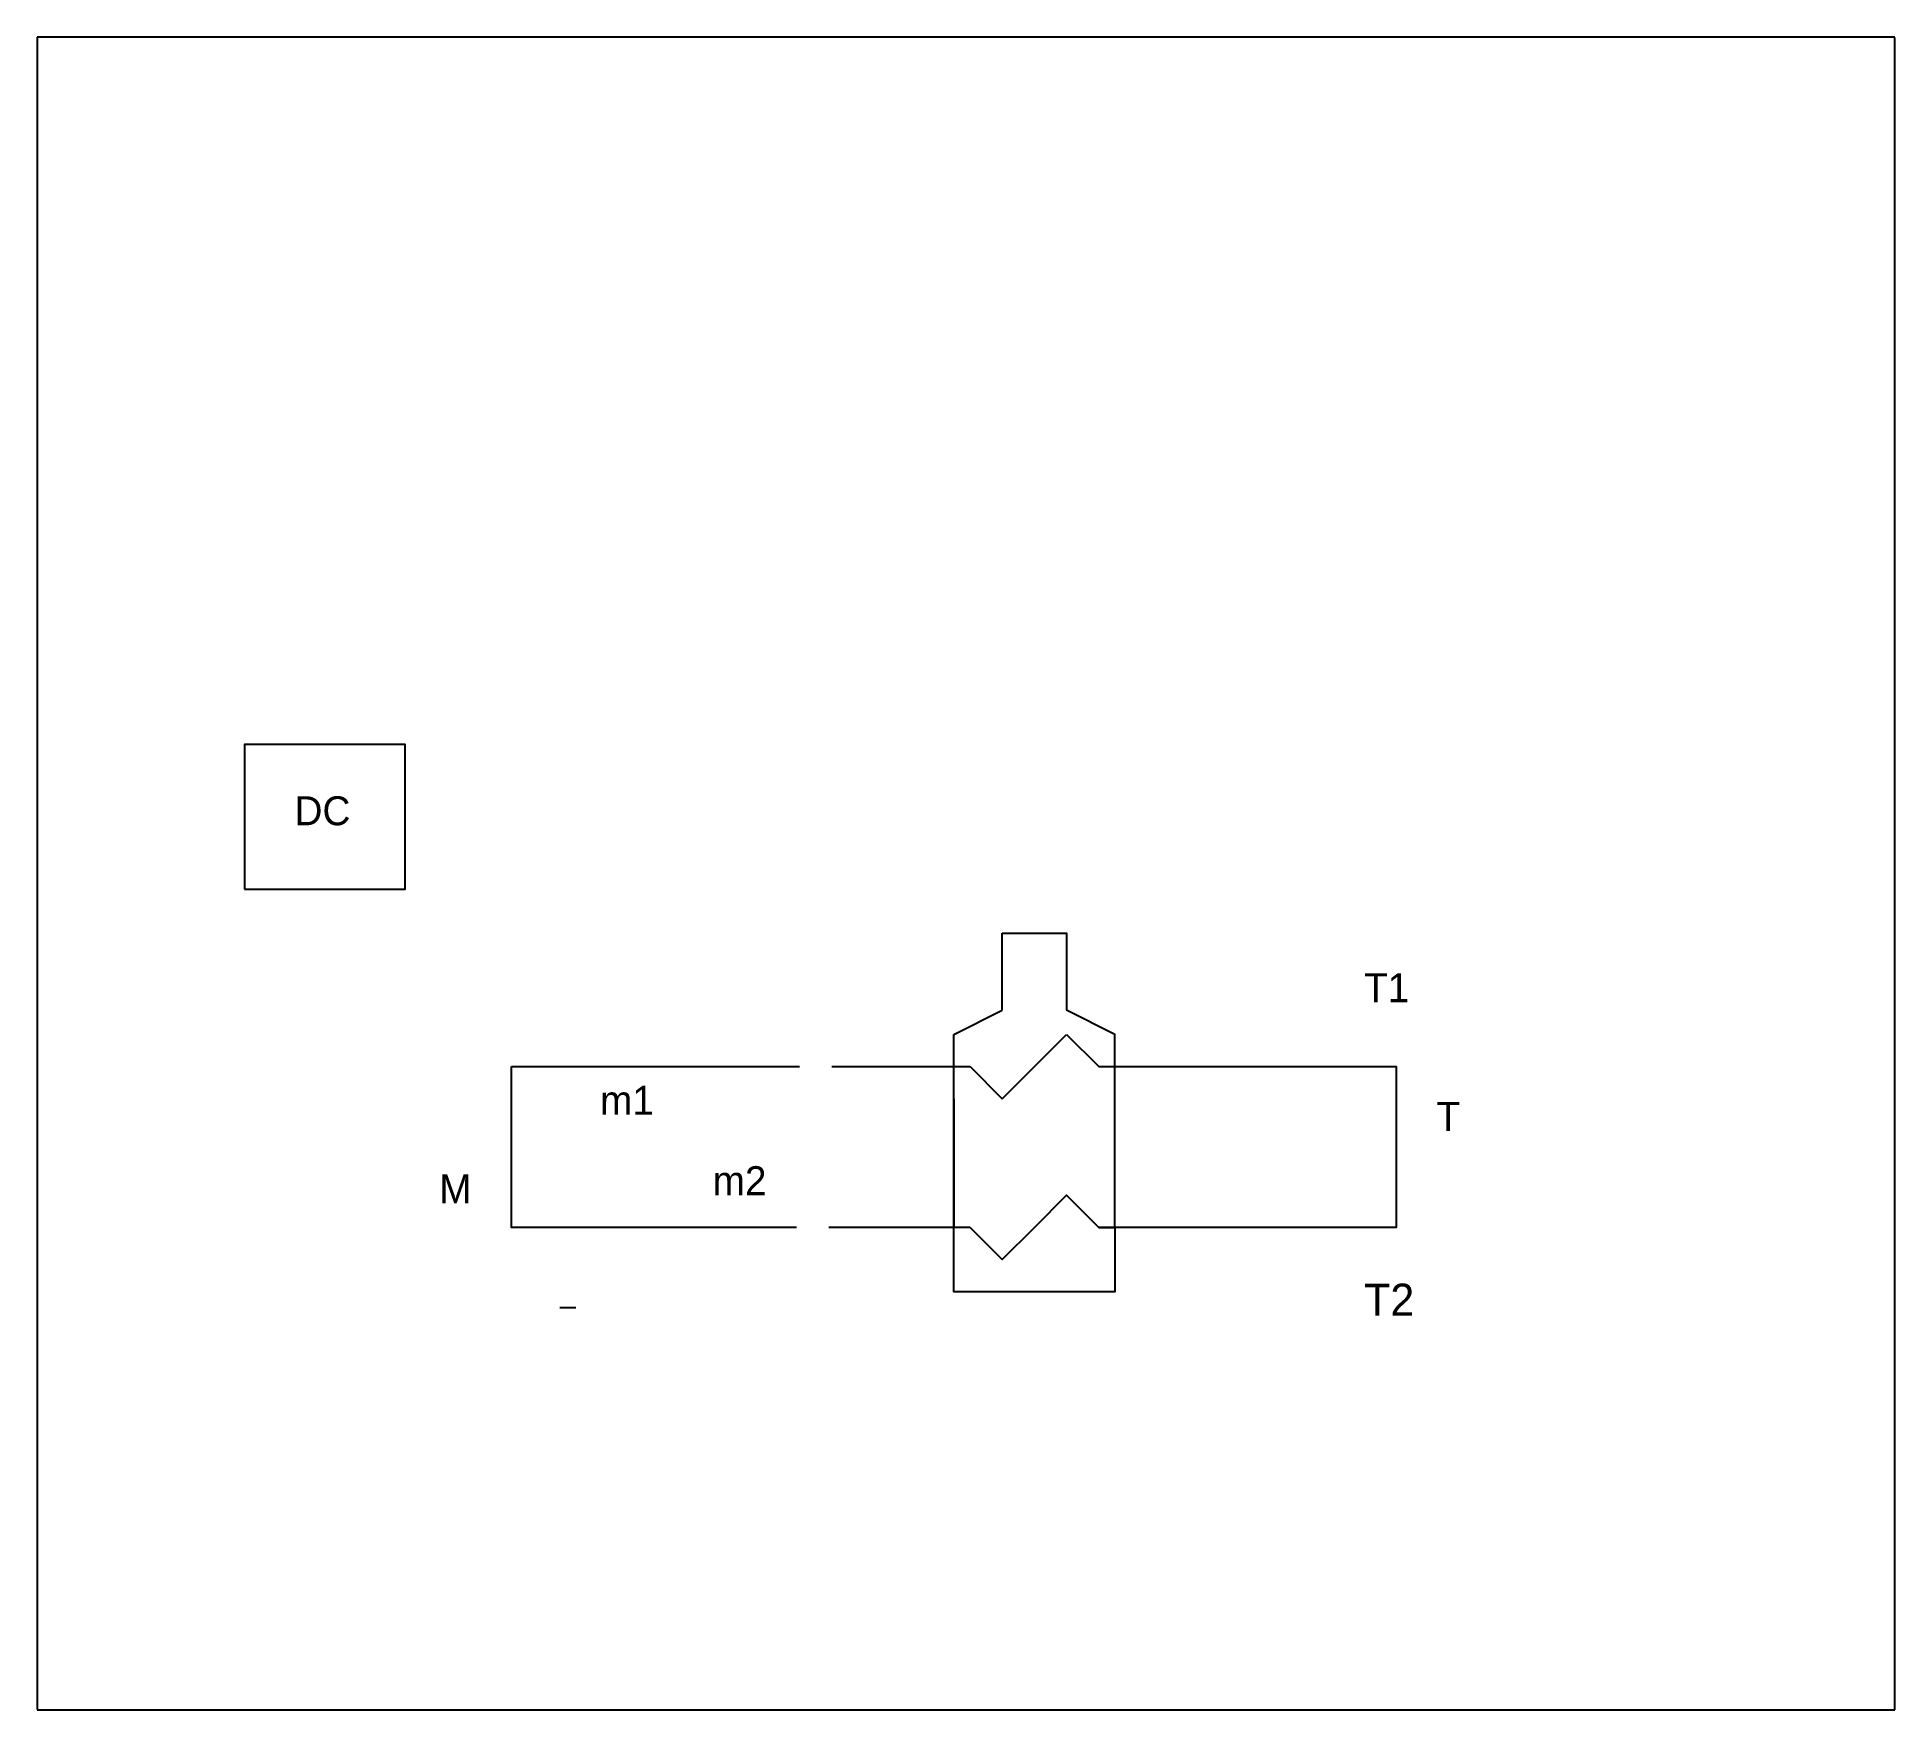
# Model space of a CAD drawing. Header units: millimetres. Extents: x 0 to 578, y 0 to 520.
import ezdxf

# ---------------------------------------------------------------- set-up
doc = ezdxf.new("R2010")
doc.units = ezdxf.units.MM
doc.linetypes.add('HIDDEN2', pattern=[0.1875, 0.125, -0.0625])
doc.layers.add('no plot', color=41, linetype='HIDDEN2', plot=False)

msp = doc.modelspace()

# ---------------------------------------------------------------- linework, layer by layer
for p, q in [((285, 210), (300, 217.5)), ((310, 200), (320, 210)), ((320, 210), (330, 200)), ((290, 200), (300, 190)), ((300, 190), (310, 200)), ((285, 190), (285, 150)), ((167.5, 125), (162.5, 125))]:
    msp.add_line(p, q)
msp.add_lwpolyline([(64.42, 255.12), (114.42, 255.12), (114.42, 300.12), (64.42, 300.12)], close=True)
for points in [[(300, 217.5), (300, 241.5)], [(300, 241.5), (320, 241.5), (320, 217.5)], [(335, 150), (335, 200), (335, 210), (320, 217.5)], [(335, 150), (335, 130), (285, 130), (285, 210)], [(147.5, 200), (237, 200)], [(236.1, 150), (147.5, 150), (147.5, 200)], [(247, 200), (290, 200)], [(330, 200), (422.5, 200), (422.5, 150), (330, 150)], [(290, 150), (300, 140), (310, 150), (320, 160), (330, 150), (335, 150)], [(290, 150), (246.1, 150)]]:
    msp.add_lwpolyline(points)
at = {"layer": 'no plot'}
msp.add_lwpolyline([(0, 0), (577.5, 0), (577.5, 520), (0, 520)], close=True, dxfattribs=at)

# ---------------------------------------------------------------- texts
for s, height, p in [('DC', 9, (80, 275)), ('T1', 9, (412.5, 220)), ('m1', 9, (175, 185)), ('T', 9, (435, 180)), ('m2', 9, (210, 160)), ('M', 9, (125, 157.5)), ('T2', 10, (412.5, 122.5))]:
    msp.add_text(s, height=height).set_placement(p)

doc.saveas('drawing.dxf')
